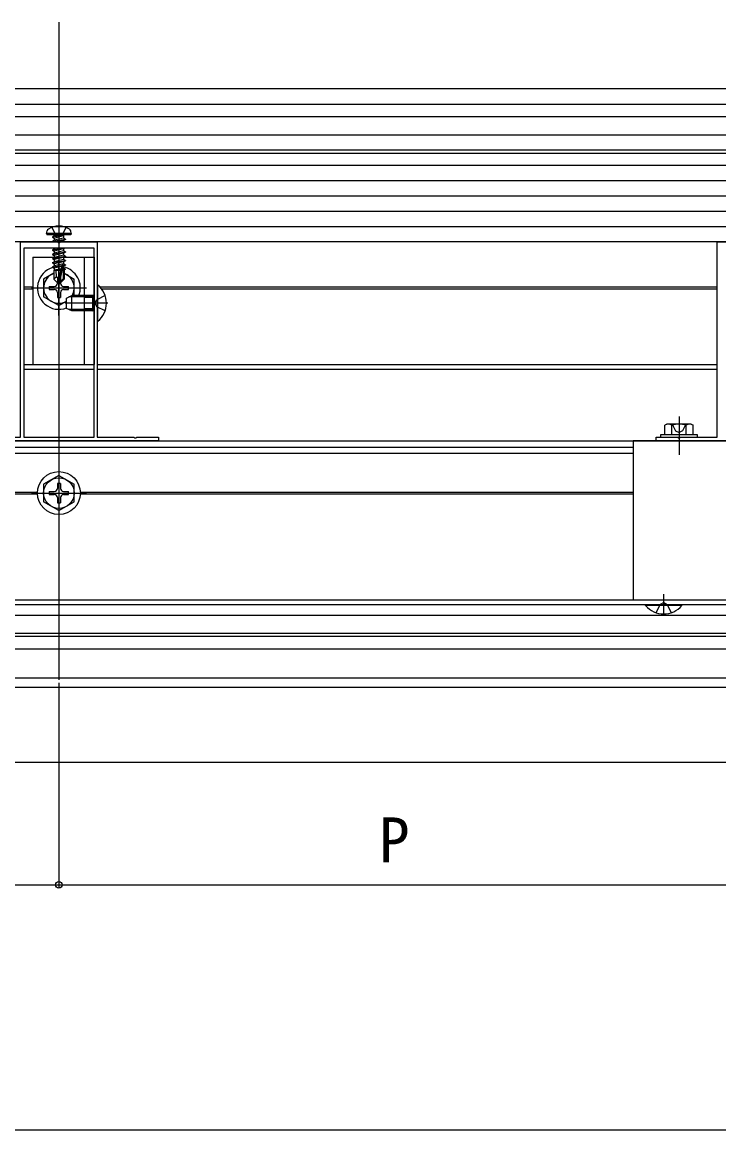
# Model space of a CAD drawing. Units: millimetres, scale not verified. Extents: x -875 to 875, y -1304 to 1296.
# Drawn here: x 260 to 487.5, y 22.8 to 384.6 of the extents above; entities that cross this region are included whole.
import ezdxf
from ezdxf.enums import TextEntityAlignment as Align

# ---------------------------------------------------------------- set-up
doc = ezdxf.new("R2010")
doc.units = ezdxf.units.MM
doc.header["$LTSCALE"] = 8
for name, color, linetype in [('0-3_YKK_11', 7, 'Continuous'), ('0-5_YKK_12', 2, 'Continuous'), ('0-6_YKK_13', 4, 'Continuous'), ('0-7_YKK_D', 6, 'Continuous')]:
    doc.layers.add(name, color=color, linetype=linetype)
doc.styles.add('ＭＳ ゴシック', font='')
doc.styles.get('ＭＳ ゴシック').set_extended_font_data('MS Gothic')

msp = doc.modelspace()

# ---------------------------------------------------------------- linework, layer by layer
at = {"layer": '0-3_YKK_11'}
for points in [[(304.5, 247.8), (239.5, 247.8), (239.5, 249), (246.542, 249), (246.725, 248.88), (247.275, 248.88), (247.458, 249), (259.5, 249), (259.5, 312.8), (271.542, 312.8), (271.725, 312.68), (272.275, 312.68), (272.458, 312.8), (284.5, 312.8), (284.5, 249), (296.542, 249), (296.725, 248.88), (297.275, 248.88), (297.458, 249), (304.5, 249)], [(532, 247.8), (467, 247.8), (467, 249), (474.042, 249), (474.225, 248.88), (474.775, 248.88), (474.958, 249), (487, 249), (487, 312.8), (499.042, 312.8), (499.225, 312.68), (499.775, 312.68), (499.958, 312.8), (512, 312.8), (512, 249), (524.042, 249), (524.225, 248.88), (524.775, 248.88), (524.958, 249), (532, 249)], [(260.5, 310.8), (260.5, 249), (283.5, 249), (283.5, 310.8)]]:
    msp.add_lwpolyline(points, close=True, dxfattribs=at)
at = {"layer": '0-5_YKK_12'}
for p, q in [((272, 384.6), (272, 169.8)), ((792.221, 362.8), (-860.922, 362.8)), ((-602, 357.8), (691, 357.8)), ((-552.134, 353.8), (641.134, 353.8)), ((-595.499, 341.8), (684.499, 341.8)), ((260.5, 298.1), (263.5, 298.1)), ((260.5, 297.5), (263.5, 297.5)), ((285.384, 298.1), (487, 298.1)), ((285.898, 297.5), (487, 297.5)), ((288, 292.799), (274, 292.799)), ((260.5, 272.8), (283.5, 272.8)), ((284.5, 272.8), (487, 272.8)), ((260.5, 271.3), (283.5, 271.3)), ((284.5, 271.3), (487, 271.3)), ((474.5, 255.8), (474.5, 243.3)), ((-556.508, 247.8), (645.798, 247.8)), ((84.5, 245.8), (459.5, 245.8)), ((84.5, 243.8), (459.5, 243.8)), ((84.5, 231.1), (265.006, 231.1)), ((84.5, 230.5), (265.006, 230.5)), ((263, 230.8), (281, 230.8)), ((278.994, 231.1), (459.5, 231.1)), ((278.994, 230.5), (459.5, 230.5)), ((689.5, 195.8), (-600.5, 195.8)), ((469.5, 190.8), (469.5, 197.8)), ((689.5, 194.3), (-600.5, 194.3)), ((689.5, 190.8), (-600.5, 190.8)), ((-600.5, 185), (689.5, 185)), ((-600.5, 184), (689.5, 184)), ((689.5, 179.8), (-600.5, 179.8)), ((689.5, 170.3), (-600.5, 170.3)), ((689.5, 167.3), (-600.5, 167.3)), ((689.5, 142.8), (-600.5, 142.8))]:
    msp.add_line(p, q, dxfattribs=at)
msp.add_lwpolyline([(-566.5, 347.8), (-552, 347.8), (641, 347.8)], dxfattribs=at)
at = {"layer": '0-6_YKK_13'}
for p, q in [((672, 342.8), (-583, 342.8)), ((672, 337.8), (-583, 337.8)), ((672, 332.8), (-583, 332.8)), ((672, 327.8), (-583, 327.8)), ((672, 322.8), (-583, 322.8)), ((272, 319), (272, 298.1)), ((672, 317.8), (-583, 317.8)), ((268, 315.6), (268.141, 316.402)), ((276, 315.6), (268, 315.6)), ((268, 315.6), (268.088, 315.1)), ((275.912, 315.1), (268.088, 315.1)), ((269.9, 314.45), (273.5, 315.05)), ((273.5, 314.95), (269.9, 314.35)), ((269.9, 314.45), (270.45, 314.768)), ((273.5, 315.05), (270.45, 314.768)), ((270.45, 314.032), (273.5, 314.95)), ((270.45, 314.9), (270.45, 314.768)), ((273.5, 315.05), (273.5, 314.95)), ((273.55, 314.9), (273.55, 314.068)), ((276, 315.6), (275.859, 316.402)), ((276, 315.6), (275.912, 315.1)), ((672, 312.8), (-583, 312.8)), ((269.9, 314.45), (269.9, 314.35)), ((269.9, 314.45), (269.9, 314.35)), ((269.9, 314.35), (270.45, 314.032)), ((269.9, 313.05), (274.1, 313.75)), ((274.1, 313.65), (269.9, 312.95)), ((269.9, 313.05), (270.45, 313.368)), ((269.9, 313.05), (269.9, 312.95)), ((269.9, 312.95), (270.16, 312.8)), ((273.55, 314.068), (270.45, 313.368)), ((270.45, 314.032), (270.45, 313.368)), ((273.55, 313.332), (271.192, 312.8)), ((274.1, 313.75), (273.55, 314.068)), ((274.1, 313.65), (273.55, 313.332)), ((273.55, 313.332), (273.55, 312.8)), ((274.1, 313.75), (274.1, 313.65)), ((263.5, 307.799), (283.5, 307.799)), ((273.8, 310.8), (269.9, 310.15)), ((269.9, 310.25), (273.2, 310.8)), ((269.9, 310.25), (270.45, 310.568)), ((269.9, 310.25), (269.9, 310.15)), ((269.9, 310.15), (270.45, 309.832)), ((269.9, 308.85), (274.1, 309.55)), ((274.1, 309.45), (269.9, 308.75)), ((269.9, 308.85), (270.45, 309.168)), ((269.9, 308.85), (269.9, 308.75)), ((269.9, 308.75), (270.45, 308.432)), ((269.9, 307.45), (274.1, 308.15)), ((274.1, 308.05), (269.9, 307.35)), ((269.9, 307.45), (270.45, 307.768)), ((271.479, 310.8), (270.45, 310.568)), ((270.45, 310.8), (270.45, 310.568)), ((273.55, 309.868), (270.45, 309.168)), ((270.45, 309.832), (270.45, 309.168)), ((273.55, 308.468), (270.45, 307.768)), ((270.45, 308.432), (270.45, 307.768)), ((273.55, 310.532), (273.55, 309.868)), ((274.1, 309.55), (273.55, 309.868)), ((273.55, 309.132), (273.55, 308.468)), ((274.1, 308.15), (273.55, 308.468)), ((273.55, 307.732), (273.55, 307.068)), ((274.1, 309.55), (274.1, 309.45)), ((274.1, 308.15), (274.1, 308.05)), ((280.3, 307.799), (280.3, 272.799)), ((283.5, 307.799), (283.5, 272.799)), ((269.9, 307.45), (269.9, 307.35)), ((269.9, 307.35), (270.45, 307.032)), ((269.9, 306.05), (274.1, 306.75)), ((274.1, 306.65), (269.9, 305.95)), ((269.9, 306.05), (270.45, 306.368)), ((269.9, 306.05), (269.9, 305.95)), ((269.9, 305.95), (270.45, 305.632)), ((269.9, 304.65), (272.926, 305.154)), ((272.898, 305.05), (269.9, 304.55)), ((269.9, 304.65), (270.45, 304.968)), ((269.9, 304.65), (269.9, 304.55)), ((269.9, 304.55), (270.45, 304.232)), ((273.55, 307.068), (270.45, 306.368)), ((270.45, 307.032), (270.45, 306.368)), ((273.55, 305.668), (270.45, 304.968)), ((270.45, 305.632), (270.45, 304.968)), ((272.84, 304.772), (270.45, 304.232)), ((270.45, 304.232), (270.45, 303.568)), ((272.695, 304.075), (270.45, 303.568)), ((272, 288.799), (272, 306.799)), ((272.91, 305.107), (272, 300.722)), ((273.332, 305.223), (272.15, 299.524)), ((273.332, 305.222), (274.1, 305.35)), ((274.1, 305.25), (273.387, 305.131)), ((273.55, 304.268), (273.397, 304.233)), ((273.4, 305.052), (273.4, 300.774)), ((274, 304.008), (273.4, 303.909)), ((274.1, 306.75), (273.55, 307.068)), ((273.55, 306.332), (273.55, 305.668)), ((274.1, 305.35), (273.55, 305.668)), ((273.55, 304.932), (273.55, 304.268)), ((274, 304.008), (273.55, 304.268)), ((274, 304.008), (274, 303.792)), ((274.1, 306.75), (274.1, 306.65)), ((274.1, 305.35), (274.1, 305.25)), ((270.3, 302.567), (267, 300.662)), ((267, 300.662), (267, 294.935)), ((270.3, 303.5), (270.45, 303.568)), ((270.3, 303.5), (270.3, 300.65)), ((272.576, 303.5), (270.3, 303.5)), ((271.257, 301.453), (270.3, 300.65)), ((271.85, 299.1), (270.3, 300.65)), ((272.635, 303.783), (270.917, 303.5)), ((271.5, 300.949), (271.5, 299.299)), ((272.5, 300.949), (271.5, 300.949)), ((272, 300.722), (271.85, 299.1)), ((272, 300.722), (272, 299.1)), ((273.4, 300.774), (272.15, 299.524)), ((272.15, 299.1), (273.7, 300.65)), ((272.58, 303.516), (272.496, 303.5)), ((272.5, 300.949), (272.5, 299.299)), ((274, 303.792), (273.4, 303.676)), ((273.7, 303.5), (273.4, 303.5)), ((273.7, 300.65), (273.4, 300.774)), ((274, 303.792), (273.7, 303.619)), ((273.7, 303.619), (273.7, 300.65)), ((273.7, 302.567), (277, 300.662)), ((277, 295.299), (277, 300.662)), ((263, 297.799), (281, 297.799)), ((268.85, 298.299), (270.5, 298.299)), ((268.85, 298.299), (268.85, 297.299)), ((268.85, 297.299), (270.5, 297.299)), ((271.85, 299.1), (272.15, 299.1)), ((272.15, 299.524), (272.15, 299.1)), ((273.5, 298.299), (275.15, 298.299)), ((273.5, 297.299), (275.15, 297.299)), ((275.15, 297.299), (275.15, 298.299)), ((284.5, 298.699), (284.5, 286.899)), ((284.748, 298.699), (284.5, 298.699)), ((284.748, 286.899), (284.748, 298.699)), ((272, 292.049), (267, 294.935)), ((271.5, 296.299), (271.5, 294.649)), ((271.5, 294.649), (272.5, 294.649)), ((272, 292.049), (274.5, 293.492)), ((272.5, 296.299), (272.5, 294.649)), ((274.5, 294.499), (276.2, 295.299)), ((274.5, 291.099), (274.5, 294.499)), ((283.1, 294.866), (275.28, 294.866)), ((283.1, 295.299), (276.2, 295.299)), ((276.2, 290.299), (276.2, 295.299)), ((283.5, 295.299), (280.3, 295.299)), ((283.5, 294.649), (280.3, 294.649)), ((283.1, 290.299), (283.1, 295.299)), ((283.1, 295.299), (283.5, 295.153)), ((283.1, 294.866), (283.5, 294.949)), ((283.756, 292.799), (284.365, 293.944)), ((287.083, 295.299), (284.365, 293.944)), ((276.2, 290.299), (274.5, 291.099)), ((283.1, 290.732), (275.28, 290.732)), ((283.1, 290.299), (276.2, 290.299)), ((283.5, 290.949), (280.3, 290.949)), ((283.5, 290.299), (280.3, 290.299)), ((283.1, 290.732), (283.5, 290.648)), ((283.1, 290.299), (283.5, 290.444)), ((283.756, 292.799), (284.365, 291.654)), ((287.083, 290.299), (284.365, 291.654)), ((284.748, 286.899), (284.5, 286.899)), ((470.5, 253.3), (469.881, 252.943)), ((478.5, 253.3), (470.5, 253.3)), ((478.5, 253.3), (479.119, 252.943)), ((469.881, 249.8), (469.881, 252.943)), ((479.119, 249.8), (469.881, 249.8)), ((477, 249.8), (472, 249.8)), ((472.191, 249.8), (472.191, 252.943)), ((476.809, 249.8), (476.809, 252.943)), ((479.119, 249.8), (479.119, 252.943)), ((272, 236.55), (267, 233.663)), ((272, 236.55), (277, 233.663)), ((267, 233.663), (267, 227.937)), ((271.5, 233.95), (271.5, 232.3)), ((272.5, 233.95), (271.5, 233.95)), ((272.5, 233.95), (272.5, 232.3)), ((277, 227.937), (277, 233.663)), ((272, 225.05), (267, 227.937)), ((268.85, 231.3), (270.5, 231.3)), ((268.85, 231.3), (268.85, 230.3)), ((268.85, 230.3), (270.5, 230.3)), ((271.5, 229.3), (271.5, 227.65)), ((272, 225.05), (277, 227.937)), ((272.5, 229.3), (272.5, 227.65)), ((273.5, 231.3), (275.15, 231.3)), ((273.5, 230.3), (275.15, 230.3)), ((275.15, 230.3), (275.15, 231.3)), ((271.5, 227.65), (272.5, 227.65)), ((539.5, 195.8), (459.5, 195.8)), ((463.6, 194.3), (475.4, 194.3)), ((463.6, 194.052), (463.6, 194.3)), ((475.4, 194.052), (463.6, 194.052)), ((467, 191.717), (468.355, 194.435)), ((469.5, 195.044), (468.355, 194.435)), ((469.5, 195.044), (470.645, 194.435)), ((472, 191.717), (470.645, 194.435)), ((475.4, 194.052), (475.4, 194.3))]:
    msp.add_line(p, q, dxfattribs=at)
for points in [[(269.7, 317.579), (270.855, 315.263), (272, 314.654)], [(274.3, 317.579), (273.145, 315.263), (272, 314.654)], [(263.5, 307.799), (263.5, 272.799), (283.5, 272.799)], [(274.013, 310.8), (273.55, 310.532), (270.45, 309.832)], [(274.1, 309.45), (273.55, 309.132), (270.45, 308.432)], [(274.1, 308.05), (273.55, 307.732), (270.45, 307.032)], [(274.1, 306.65), (273.55, 306.332), (270.45, 305.632)], [(274.1, 305.25), (273.55, 304.932), (273.4, 304.899)], [(272, 300.722), (271.257, 301.453), (271.1, 303.5)], [(472.3, 253.3), (473.35, 251.147), (474.5, 250.536)], [(476.7, 253.3), (475.65, 251.147), (474.5, 250.536)], [(539.5, 247.8), (459.5, 247.8), (459.5, 195.8)]]:
    msp.add_lwpolyline(points, dxfattribs=at)
msp.add_lwpolyline([(468.5, 249), (480.5, 249), (480.5, 249.8), (468.5, 249.8)], close=True, dxfattribs=at)
for radius in [7, 5]:
    msp.add_circle((272, 230.8), radius, dxfattribs=at)
for centre, radius, start, end in [((269.028, 316.246), 0.9, 122.05588, 170), ((272, 311.5), 6.5, 57.94412, 122.05588), ((270.25, 314.9), 0.2, 0, 90), ((273.75, 314.9), 0.2, 90, 180), ((274.972, 316.246), 0.9, 10, 57.94412), ((272, 297.799), 7, 106.74255, 290.92483), ((273.152, 305.052), 0.248, 0, 167.19096), ((272, 297.799), 7, 339.07517, 77.20705), ((272, 297.799), 5, 109.87687, 300), ((272, 297.799), 5, 330, 70.12313), ((270.5, 299.299), 1, 270, 0), ((270.5, 296.299), 1, 0, 90), ((273.5, 299.299), 1, 180, 270), ((273.5, 296.299), 1, 90, 180), ((279.8, 292.799), 7.7, 309.98312, 50.01688), ((471.036, 251.255), 2.045, 55.61575, 124.38425), ((474.5, 245.657), 7.643, 72.41205, 107.58795), ((477.964, 251.255), 2.045, 55.61575, 124.38425), ((270.5, 232.3), 1, 270, 0), ((273.5, 232.3), 1, 180, 270), ((270.5, 229.3), 1, 0, 90), ((273.5, 229.3), 1, 90, 180), ((469.5, 199), 7.7, 219.98312, 320.01688)]:
    msp.add_arc(centre, radius, start, end, dxfattribs=at)
at = {"layer": '0-7_YKK_D'}
for p, q in [((272, 168.8), (272, 101.8)), ((272, 168.8), (272, 101.8)), ((44.5, 102.8), (272, 102.8)), ((272, 102.8), (499.5, 102.8)), ((-638, 22.8), (727, 22.8))]:
    msp.add_line(p, q, dxfattribs=at)
msp.add_circle((272, 102.8), 1.075, dxfattribs=at)
msp.add_circle((272, 102.8), 1.075, dxfattribs=at)

# ---------------------------------------------------------------- texts
at = {"layer": '0-7_YKK_D', "style": 'ＭＳ ゴシック'}
msp.add_text('P', height=14.66, dxfattribs=at).set_placement((376.545, 105.8), align=Align.BOTTOM_LEFT)

doc.saveas('drawing.dxf')
